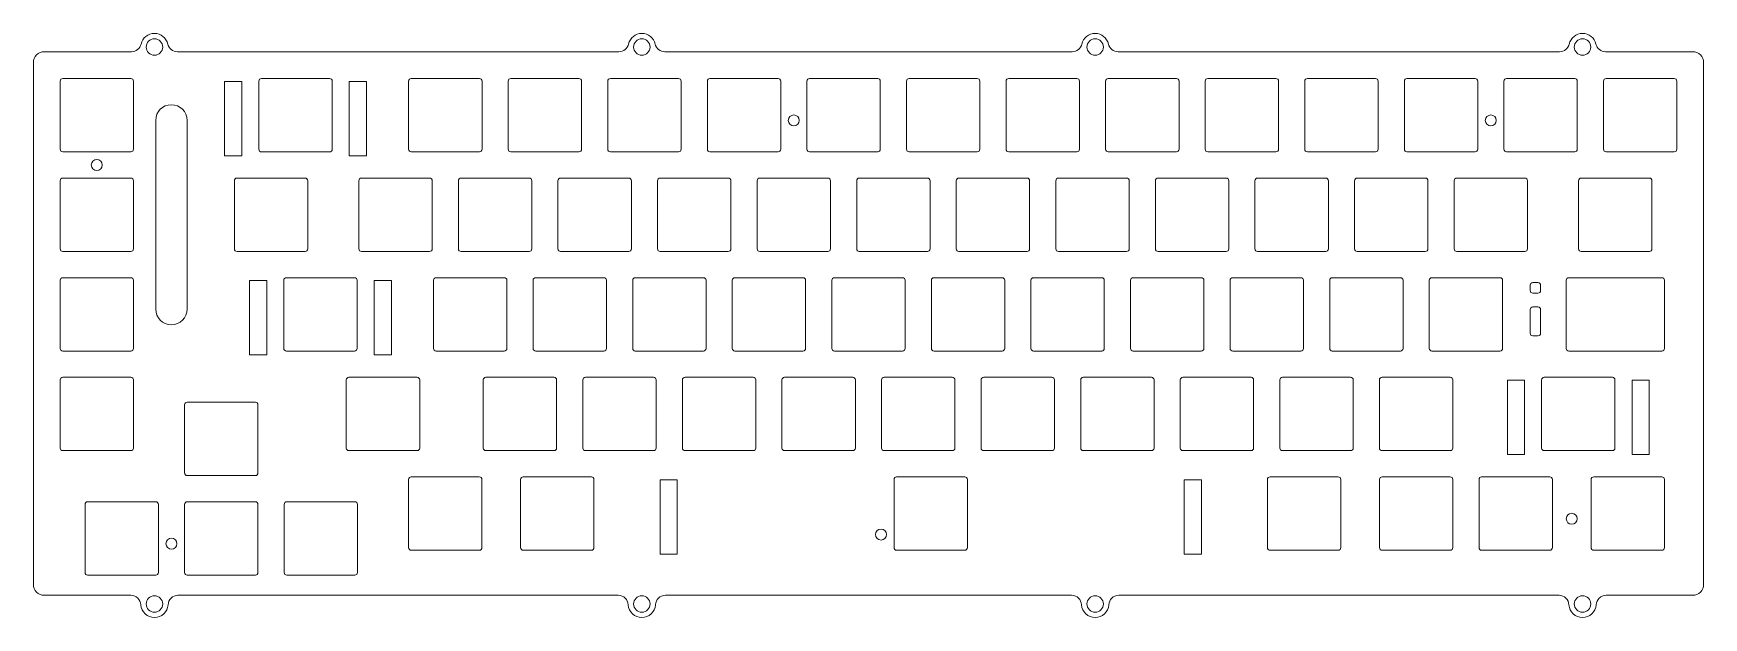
# Model space of a CAD drawing. Header units: inches. Extents: x 0 to 319, y 0 to 111.
import ezdxf

# ---------------------------------------------------------------- set-up
doc = ezdxf.new("R2010")
doc.units = ezdxf.units.IN
doc.header["$MEASUREMENT"] = 0
doc.layers.get('0').update_dxf_attribs({"lineweight": 18})

msp = doc.modelspace()

# ---------------------------------------------------------------- linework, layer by layer
for p, q in [((0, 6.35), (0, 105.85)), ((2.1, 107.95), (18.71, 107.95)), ((27.49, 107.95), (111.71, 107.95)), ((120.49, 107.95), (198.21, 107.95)), ((206.99, 107.95), (291.21, 107.95)), ((299.99, 107.95), (316.6, 107.95)), ((318.7, 105.85), (318.7, 6.35)), ((5.1, 89.35), (5.1, 102.35)), ((5.6, 102.85), (18.6, 102.85)), ((19.1, 102.35), (19.1, 89.35)), ((71.6, 89.35), (71.6, 102.35)), ((72.1, 102.85), (85.1, 102.85)), ((85.6, 102.35), (85.6, 89.35)), ((90.6, 89.35), (90.6, 102.35)), ((91.1, 102.85), (104.1, 102.85)), ((104.6, 102.35), (104.6, 89.35)), ((109.6, 89.35), (109.6, 102.35)), ((110.1, 102.85), (123.1, 102.85)), ((123.6, 102.35), (123.6, 89.35)), ((128.6, 89.35), (128.6, 102.35)), ((129.1, 102.85), (142.1, 102.85)), ((142.6, 102.35), (142.6, 89.35)), ((147.6, 89.35), (147.6, 102.35)), ((148.1, 102.85), (161.1, 102.85)), ((161.6, 102.35), (161.6, 89.35)), ((166.6, 89.35), (166.6, 102.35)), ((167.1, 102.85), (180.1, 102.85)), ((180.6, 102.35), (180.6, 89.35)), ((185.6, 89.35), (185.6, 102.35)), ((186.1, 102.85), (199.1, 102.85)), ((199.6, 102.35), (199.6, 89.35)), ((204.6, 89.35), (204.6, 102.35)), ((205.1, 102.85), (218.1, 102.85)), ((218.6, 102.35), (218.6, 89.35)), ((223.6, 89.35), (223.6, 102.35)), ((224.1, 102.85), (237.1, 102.85)), ((237.6, 102.35), (237.6, 89.35)), ((242.6, 89.35), (242.6, 102.35)), ((243.1, 102.85), (256.1, 102.85)), ((256.6, 102.35), (256.6, 89.35)), ((261.6, 89.35), (261.6, 102.35)), ((262.1, 102.85), (275.1, 102.85)), ((275.6, 102.35), (275.6, 89.35)), ((280.6, 89.35), (280.6, 102.35)), ((281.1, 102.85), (294.1, 102.85)), ((294.6, 102.35), (294.6, 89.35)), ((299.6, 89.35), (299.6, 102.35)), ((300.1, 102.85), (313.1, 102.85)), ((313.6, 102.35), (313.6, 89.35)), ((23.34, 58.85), (23.34, 94.85)), ((29.34, 94.85), (29.34, 58.85)), ((18.6, 88.85), (5.6, 88.85)), ((85.1, 88.85), (72.1, 88.85)), ((104.1, 88.85), (91.1, 88.85)), ((123.1, 88.85), (110.1, 88.85)), ((142.1, 88.85), (129.1, 88.85)), ((161.1, 88.85), (148.1, 88.85)), ((180.1, 88.85), (167.1, 88.85)), ((199.1, 88.85), (186.1, 88.85)), ((218.1, 88.85), (205.1, 88.85)), ((237.1, 88.85), (224.1, 88.85)), ((256.1, 88.85), (243.1, 88.85)), ((275.1, 88.85), (262.1, 88.85)), ((294.1, 88.85), (281.1, 88.85)), ((313.1, 88.85), (300.1, 88.85)), ((5.1, 70.35), (5.1, 83.35)), ((5.6, 83.85), (18.6, 83.85)), ((19.1, 83.35), (19.1, 70.35)), ((38.35, 70.35), (38.35, 83.35)), ((38.85, 83.85), (51.85, 83.85)), ((52.35, 83.35), (52.35, 70.35)), ((62.1, 70.35), (62.1, 83.35)), ((62.6, 83.85), (75.6, 83.85)), ((76.1, 83.35), (76.1, 70.35)), ((81.1, 70.35), (81.1, 83.35)), ((81.6, 83.85), (94.6, 83.85)), ((95.1, 83.35), (95.1, 70.35)), ((100.1, 70.35), (100.1, 83.35)), ((100.6, 83.85), (113.6, 83.85)), ((114.1, 83.35), (114.1, 70.35)), ((119.1, 70.35), (119.1, 83.35)), ((119.6, 83.85), (132.6, 83.85)), ((133.1, 83.35), (133.1, 70.35)), ((138.1, 70.35), (138.1, 83.35)), ((138.6, 83.85), (151.6, 83.85)), ((152.1, 83.35), (152.1, 70.35)), ((157.1, 70.35), (157.1, 83.35)), ((157.6, 83.85), (170.6, 83.85)), ((171.1, 83.35), (171.1, 70.35)), ((176.1, 70.35), (176.1, 83.35)), ((176.6, 83.85), (189.6, 83.85)), ((190.1, 83.35), (190.1, 70.35)), ((195.1, 70.35), (195.1, 83.35)), ((195.6, 83.85), (208.6, 83.85)), ((209.1, 83.35), (209.1, 70.35)), ((214.1, 70.35), (214.1, 83.35)), ((214.6, 83.85), (227.6, 83.85)), ((228.1, 83.35), (228.1, 70.35)), ((233.1, 70.35), (233.1, 83.35)), ((233.6, 83.85), (246.6, 83.85)), ((247.1, 83.35), (247.1, 70.35)), ((252.1, 70.35), (252.1, 83.35)), ((252.6, 83.85), (265.6, 83.85)), ((266.1, 83.35), (266.1, 70.35)), ((271.1, 70.35), (271.1, 83.35)), ((271.6, 83.85), (284.6, 83.85)), ((285.1, 83.35), (285.1, 70.35)), ((294.85, 70.35), (294.85, 83.35)), ((295.35, 83.85), (308.35, 83.85)), ((308.85, 83.35), (308.85, 70.35)), ((18.6, 69.85), (5.6, 69.85)), ((51.85, 69.85), (38.85, 69.85)), ((75.6, 69.85), (62.6, 69.85)), ((94.6, 69.85), (81.6, 69.85)), ((113.6, 69.85), (100.6, 69.85)), ((132.6, 69.85), (119.6, 69.85)), ((151.6, 69.85), (138.6, 69.85)), ((170.6, 69.85), (157.6, 69.85)), ((189.6, 69.85), (176.6, 69.85)), ((208.6, 69.85), (195.6, 69.85)), ((227.6, 69.85), (214.6, 69.85)), ((246.6, 69.85), (233.6, 69.85)), ((265.6, 69.85), (252.6, 69.85)), ((284.6, 69.85), (271.6, 69.85)), ((308.35, 69.85), (295.35, 69.85)), ((5.1, 51.35), (5.1, 64.35)), ((5.6, 64.85), (18.6, 64.85)), ((19.1, 64.35), (19.1, 51.35)), ((76.35, 51.35), (76.35, 64.35)), ((76.85, 64.85), (89.85, 64.85)), ((90.35, 64.35), (90.35, 51.35)), ((95.35, 51.35), (95.35, 64.35)), ((95.85, 64.85), (108.85, 64.85)), ((109.35, 64.35), (109.35, 51.35)), ((114.35, 51.35), (114.35, 64.35)), ((114.85, 64.85), (127.85, 64.85)), ((128.35, 64.35), (128.35, 51.35)), ((133.35, 51.35), (133.35, 64.35)), ((133.85, 64.85), (146.85, 64.85)), ((147.35, 64.35), (147.35, 51.35)), ((152.35, 51.35), (152.35, 64.35)), ((152.85, 64.85), (165.85, 64.85)), ((166.35, 64.35), (166.35, 51.35)), ((171.35, 51.35), (171.35, 64.35)), ((171.85, 64.85), (184.85, 64.85)), ((185.35, 64.35), (185.35, 51.35)), ((190.35, 51.35), (190.35, 64.35)), ((190.85, 64.85), (203.85, 64.85)), ((204.35, 64.35), (204.35, 51.35)), ((209.35, 51.35), (209.35, 64.35)), ((209.85, 64.85), (222.85, 64.85)), ((223.35, 64.35), (223.35, 51.35)), ((228.35, 51.35), (228.35, 64.35)), ((228.85, 64.85), (241.85, 64.85)), ((242.35, 64.35), (242.35, 51.35)), ((247.35, 51.35), (247.35, 64.35)), ((247.85, 64.85), (260.85, 64.85)), ((261.35, 64.35), (261.35, 51.35)), ((266.35, 51.35), (266.35, 64.35)), ((266.85, 64.85), (279.85, 64.85)), ((280.35, 64.35), (280.35, 51.35)), ((286.1, 63.9), (287.1, 63.9)), ((292.48, 51.35), (292.48, 64.35)), ((292.98, 64.85), (310.73, 64.85)), ((311.23, 64.35), (311.23, 51.35)), ((285.6, 62.4), (285.6, 63.4)), ((287.1, 61.9), (286.1, 61.9)), ((287.6, 63.4), (287.6, 62.4)), ((285.6, 54.26), (285.6, 58.76)), ((286.1, 59.26), (287.1, 59.26)), ((287.6, 58.76), (287.6, 54.26)), ((287.1, 53.76), (286.1, 53.76)), ((18.6, 50.85), (5.6, 50.85)), ((89.85, 50.85), (76.85, 50.85)), ((108.85, 50.85), (95.85, 50.85)), ((127.85, 50.85), (114.85, 50.85)), ((146.85, 50.85), (133.85, 50.85)), ((165.85, 50.85), (152.85, 50.85)), ((184.85, 50.85), (171.85, 50.85)), ((203.85, 50.85), (190.85, 50.85)), ((222.85, 50.85), (209.85, 50.85)), ((241.85, 50.85), (228.85, 50.85)), ((260.85, 50.85), (247.85, 50.85)), ((279.85, 50.85), (266.85, 50.85)), ((310.73, 50.85), (292.98, 50.85)), ((5.1, 32.35), (5.1, 45.35)), ((5.6, 45.85), (18.6, 45.85)), ((19.1, 45.35), (19.1, 32.35)), ((59.71, 32.35), (59.71, 45.35)), ((60.21, 45.85), (73.21, 45.85)), ((73.71, 45.35), (73.71, 32.35)), ((85.84, 32.35), (85.84, 45.35)), ((86.34, 45.85), (99.34, 45.85)), ((99.84, 45.35), (99.84, 32.35)), ((104.84, 32.35), (104.84, 45.35)), ((105.34, 45.85), (118.34, 45.85)), ((118.84, 45.35), (118.84, 32.35)), ((123.84, 32.35), (123.84, 45.35)), ((124.34, 45.85), (137.34, 45.85)), ((137.84, 45.35), (137.84, 32.35)), ((142.84, 32.35), (142.84, 45.35)), ((143.34, 45.85), (156.34, 45.85)), ((156.84, 45.35), (156.84, 32.35)), ((161.84, 32.35), (161.84, 45.35)), ((162.34, 45.85), (175.34, 45.85)), ((175.84, 45.35), (175.84, 32.35)), ((180.84, 32.35), (180.84, 45.35)), ((181.34, 45.85), (194.34, 45.85)), ((194.84, 45.35), (194.84, 32.35)), ((199.84, 32.35), (199.84, 45.35)), ((200.34, 45.85), (213.34, 45.85)), ((213.84, 45.35), (213.84, 32.35)), ((218.84, 32.35), (218.84, 45.35)), ((219.34, 45.85), (232.34, 45.85)), ((232.84, 45.35), (232.84, 32.35)), ((237.84, 32.35), (237.84, 45.35)), ((238.34, 45.85), (251.34, 45.85)), ((251.84, 45.35), (251.84, 32.35)), ((256.84, 32.35), (256.84, 45.35)), ((257.34, 45.85), (270.34, 45.85)), ((270.84, 45.35), (270.84, 32.35)), ((28.85, 27.6), (28.85, 40.6)), ((29.35, 41.1), (42.35, 41.1)), ((42.85, 40.6), (42.85, 27.6)), ((18.6, 31.85), (5.6, 31.85)), ((73.21, 31.85), (60.21, 31.85)), ((99.34, 31.85), (86.34, 31.85)), ((118.34, 31.85), (105.34, 31.85)), ((137.34, 31.85), (124.34, 31.85)), ((156.34, 31.85), (143.34, 31.85)), ((175.34, 31.85), (162.34, 31.85)), ((194.34, 31.85), (181.34, 31.85)), ((213.34, 31.85), (200.34, 31.85)), ((232.34, 31.85), (219.34, 31.85)), ((251.34, 31.85), (238.34, 31.85)), ((270.34, 31.85), (257.34, 31.85)), ((42.35, 27.1), (29.35, 27.1)), ((71.59, 13.35), (71.59, 26.35)), ((72.09, 26.85), (85.09, 26.85)), ((85.59, 26.35), (85.59, 13.35)), ((92.97, 13.35), (92.97, 26.35)), ((93.47, 26.85), (106.47, 26.85)), ((106.97, 26.35), (106.97, 13.35)), ((164.22, 13.35), (164.22, 26.35)), ((164.72, 26.85), (177.72, 26.85)), ((178.22, 26.35), (178.22, 13.35)), ((235.47, 13.35), (235.47, 26.35)), ((235.97, 26.85), (248.97, 26.85)), ((249.47, 26.35), (249.47, 13.35)), ((256.86, 13.35), (256.86, 26.35)), ((257.35, 26.85), (270.35, 26.85)), ((270.86, 26.35), (270.86, 13.35)), ((275.86, 13.35), (275.86, 26.35)), ((276.35, 26.85), (289.35, 26.85)), ((289.86, 26.35), (289.86, 13.35)), ((297.24, 13.35), (297.24, 26.35)), ((297.73, 26.85), (310.73, 26.85)), ((311.24, 26.35), (311.24, 13.35)), ((9.85, 8.6), (9.85, 21.6)), ((10.35, 22.1), (23.35, 22.1)), ((23.85, 21.6), (23.85, 8.6)), ((28.85, 8.6), (28.85, 21.6)), ((29.35, 22.1), (42.35, 22.1)), ((42.85, 21.6), (42.85, 8.6)), ((47.85, 8.6), (47.85, 21.6)), ((48.35, 22.1), (61.35, 22.1)), ((61.85, 21.6), (61.85, 8.6)), ((85.09, 12.85), (72.09, 12.85)), ((106.47, 12.85), (93.47, 12.85)), ((177.72, 12.85), (164.72, 12.85)), ((248.97, 12.85), (235.97, 12.85)), ((270.35, 12.85), (257.35, 12.85)), ((289.35, 12.85), (276.35, 12.85)), ((310.73, 12.85), (297.73, 12.85)), ((23.35, 8.1), (10.35, 8.1)), ((42.35, 8.1), (29.35, 8.1)), ((61.35, 8.1), (48.35, 8.1)), ((18.61, 4.25), (2.1, 4.25)), ((111.61, 4.25), (27.59, 4.25)), ((198.11, 4.25), (120.59, 4.25)), ((291.11, 4.25), (207.09, 4.25)), ((316.6, 4.25), (300.09, 4.25))]:
    msp.add_line(p, q)
for points in [[(36.48, 102.3), (39.78, 102.3), (39.78, 88.1), (36.48, 88.1)], [(60.28, 102.3), (63.57, 102.3), (63.57, 88.1), (60.28, 88.1)], [(41.23, 64.3), (44.53, 64.3), (44.53, 50.1), (41.23, 50.1)], [(65.03, 64.3), (68.32, 64.3), (68.32, 50.1), (65.03, 50.1)], [(281.25, 45.3), (284.54, 45.3), (284.54, 31.1), (281.25, 31.1)], [(305.04, 45.3), (308.34, 45.3), (308.34, 31.1), (305.04, 31.1)], [(119.58, 26.3), (122.87, 26.3), (122.87, 12.1), (119.58, 12.1)], [(219.57, 26.3), (222.87, 26.3), (222.87, 12.1), (219.57, 12.1)]]:
    msp.add_lwpolyline(points, close=True)
for points in [[(43.52, 102.85), (56.52, 102.85, -0.414214), (57.02, 102.35), (57.02, 89.35, -0.414214), (56.52, 88.85), (43.52, 88.85, -0.414214), (43.02, 89.35), (43.02, 102.35, -0.414214)], [(48.27, 64.85), (61.27, 64.85, -0.414214), (61.77, 64.35), (61.77, 51.35, -0.414214), (61.27, 50.85), (48.27, 50.85, -0.414214), (47.77, 51.35), (47.77, 64.35, -0.414214)], [(288.29, 45.85), (301.29, 45.85, -0.414214), (301.79, 45.35), (301.79, 32.35, -0.414214), (301.29, 31.85), (288.29, 31.85, -0.414214), (287.79, 32.35), (287.79, 45.35, -0.414214)]]:
    msp.add_lwpolyline(points, format="xyb", close=True)
for centre, radius in [((23.1, 108.85), 1.57), ((116.1, 108.85), 1.57), ((202.6, 108.85), 1.57), ((295.6, 108.85), 1.57), ((145.1, 94.85), 1.05), ((278.1, 94.85), 1.05), ((12.1, 86.35), 1.05), ((293.54, 18.85), 1.05), ((161.74, 15.85), 1.05), ((26.35, 14.1), 1.05), ((23.1, 2.6), 1.57), ((116.1, 2.6), 1.57), ((202.6, 2.6), 1.57), ((295.6, 2.6), 1.57)]:
    msp.add_circle(centre, radius)
for centre, radius, start, end in [((18.71, 109.85), 1.9, 270, 347.1604), ((23.1, 108.85), 2.6, 12.8396, 167.1604), ((27.49, 109.85), 1.9, 192.8396, 270), ((111.71, 109.85), 1.9, 270, 347.1604), ((116.1, 108.85), 2.6, 12.8396, 167.1604), ((120.49, 109.85), 1.9, 192.8396, 270), ((198.21, 109.85), 1.9, 270, 347.1604), ((202.6, 108.85), 2.6, 12.8396, 167.1604), ((206.99, 109.85), 1.9, 192.8396, 270), ((291.21, 109.85), 1.9, 270, 347.1604), ((295.6, 108.85), 2.6, 12.8396, 167.1604), ((299.99, 109.85), 1.9, 192.8396, 270), ((2.1, 105.85), 2.1, 90, 180), ((316.6, 105.85), 2.1, 0, 90), ((5.6, 102.35), 0.5, 90, 180), ((18.6, 102.35), 0.5, 360, 90), ((72.1, 102.35), 0.5, 90, 180), ((85.1, 102.35), 0.5, 360, 90), ((91.1, 102.35), 0.5, 90, 180), ((104.1, 102.35), 0.5, 0, 90), ((110.1, 102.35), 0.5, 90, 180), ((123.1, 102.35), 0.5, 0, 90), ((129.1, 102.35), 0.5, 90, 180), ((142.1, 102.35), 0.5, 0, 90), ((148.1, 102.35), 0.5, 90, 180), ((161.1, 102.35), 0.5, 0, 90), ((167.1, 102.35), 0.5, 90, 180), ((180.1, 102.35), 0.5, 0, 90), ((186.1, 102.35), 0.5, 90, 180), ((199.1, 102.35), 0.5, 0, 90), ((205.1, 102.35), 0.5, 90, 180), ((218.1, 102.35), 0.5, 0, 90), ((224.1, 102.35), 0.5, 90, 180), ((237.1, 102.35), 0.5, 0, 90), ((243.1, 102.35), 0.5, 90, 180), ((256.1, 102.35), 0.5, 0, 90), ((262.1, 102.35), 0.5, 90, 180), ((275.1, 102.35), 0.5, 0, 90), ((281.1, 102.35), 0.5, 90, 180), ((294.1, 102.35), 0.5, 0, 90), ((300.1, 102.35), 0.5, 90, 180), ((313.1, 102.35), 0.5, 0, 90), ((26.34, 94.85), 3, 0, 180), ((5.6, 89.35), 0.5, 180, 270), ((18.6, 89.35), 0.5, 270, 0), ((72.1, 89.35), 0.5, 180, 270), ((85.1, 89.35), 0.5, 270, 0), ((91.1, 89.35), 0.5, 180, 270), ((104.1, 89.35), 0.5, 270, 0), ((110.1, 89.35), 0.5, 180, 270), ((123.1, 89.35), 0.5, 270, 0), ((129.1, 89.35), 0.5, 180, 270), ((142.1, 89.35), 0.5, 270, 360), ((148.1, 89.35), 0.5, 180, 270), ((161.1, 89.35), 0.5, 270, 0), ((167.1, 89.35), 0.5, 180, 270), ((180.1, 89.35), 0.5, 270, 360), ((186.1, 89.35), 0.5, 180, 270), ((199.1, 89.35), 0.5, 270, 0), ((205.1, 89.35), 0.5, 180, 270), ((218.1, 89.35), 0.5, 270, 0), ((224.1, 89.35), 0.5, 180, 270), ((237.1, 89.35), 0.5, 270, 360), ((243.1, 89.35), 0.5, 180, 270), ((256.1, 89.35), 0.5, 270, 0), ((262.1, 89.35), 0.5, 180, 270), ((275.1, 89.35), 0.5, 270, 0), ((281.1, 89.35), 0.5, 180, 270), ((294.1, 89.35), 0.5, 270, 0), ((300.1, 89.35), 0.5, 180, 270), ((313.1, 89.35), 0.5, 270, 0), ((5.6, 83.35), 0.5, 90, 180), ((18.6, 83.35), 0.5, 0, 90), ((38.85, 83.35), 0.5, 90, 180), ((51.85, 83.35), 0.5, 0, 90), ((62.6, 83.35), 0.5, 90, 180), ((75.6, 83.35), 0.5, 0, 90), ((81.6, 83.35), 0.5, 90, 180), ((94.6, 83.35), 0.5, 0, 90), ((100.6, 83.35), 0.5, 90, 180), ((113.6, 83.35), 0.5, 0, 90), ((119.6, 83.35), 0.5, 90, 180), ((132.6, 83.35), 0.5, 360, 90), ((138.6, 83.35), 0.5, 90, 180), ((151.6, 83.35), 0.5, 0, 90), ((157.6, 83.35), 0.5, 90, 180), ((170.6, 83.35), 0.5, 0, 90), ((176.6, 83.35), 0.5, 90, 180), ((189.6, 83.35), 0.5, 0, 90), ((195.6, 83.35), 0.5, 90, 180), ((208.6, 83.35), 0.5, 0, 90), ((214.6, 83.35), 0.5, 90, 180), ((227.6, 83.35), 0.5, 0, 90), ((233.6, 83.35), 0.5, 90, 180), ((246.6, 83.35), 0.5, 0, 90), ((252.6, 83.35), 0.5, 90, 180), ((265.6, 83.35), 0.5, 0, 90), ((271.6, 83.35), 0.5, 90, 180), ((284.6, 83.35), 0.5, 0, 90), ((295.35, 83.35), 0.5, 90, 180), ((308.35, 83.35), 0.5, 360, 90), ((5.6, 70.35), 0.5, 180, 270), ((18.6, 70.35), 0.5, 270, 0), ((38.85, 70.35), 0.5, 180, 270), ((51.85, 70.35), 0.5, 270, 0), ((62.6, 70.35), 0.5, 180, 270), ((75.6, 70.35), 0.5, 270, 360), ((81.6, 70.35), 0.5, 180, 270), ((94.6, 70.35), 0.5, 270, 360), ((100.6, 70.35), 0.5, 180, 270), ((113.6, 70.35), 0.5, 270, 360), ((119.6, 70.35), 0.5, 180, 270), ((132.6, 70.35), 0.5, 270, 0), ((138.6, 70.35), 0.5, 180, 270), ((151.6, 70.35), 0.5, 270, 0), ((157.6, 70.35), 0.5, 180, 270), ((170.6, 70.35), 0.5, 270, 0), ((176.6, 70.35), 0.5, 180, 270), ((189.6, 70.35), 0.5, 270, 0), ((195.6, 70.35), 0.5, 180, 270), ((208.6, 70.35), 0.5, 270, 0), ((214.6, 70.35), 0.5, 180, 270), ((227.6, 70.35), 0.5, 270, 0), ((233.6, 70.35), 0.5, 180, 270), ((246.6, 70.35), 0.5, 270, 360), ((252.6, 70.35), 0.5, 180, 270), ((265.6, 70.35), 0.5, 270, 0), ((271.6, 70.35), 0.5, 180, 270), ((284.6, 70.35), 0.5, 270, 0), ((295.35, 70.35), 0.5, 180, 270), ((308.35, 70.35), 0.5, 270, 0), ((5.6, 64.35), 0.5, 90, 180), ((18.6, 64.35), 0.5, 0, 90), ((76.85, 64.35), 0.5, 90, 180), ((89.85, 64.35), 0.5, 0, 90), ((95.85, 64.35), 0.5, 90, 180), ((108.85, 64.35), 0.5, 0, 90), ((114.85, 64.35), 0.5, 90, 180), ((127.85, 64.35), 0.5, 0, 90), ((133.85, 64.35), 0.5, 90, 180), ((146.85, 64.35), 0.5, 0, 90), ((152.85, 64.35), 0.5, 90, 180), ((165.85, 64.35), 0.5, 0, 90), ((171.85, 64.35), 0.5, 90, 180), ((184.85, 64.35), 0.5, 0, 90), ((190.85, 64.35), 0.5, 90, 180), ((203.85, 64.35), 0.5, 360, 90), ((209.85, 64.35), 0.5, 90, 180), ((222.85, 64.35), 0.5, 0, 90), ((228.85, 64.35), 0.5, 90, 180), ((241.85, 64.35), 0.5, 0, 90), ((247.85, 64.35), 0.5, 90, 180), ((260.85, 64.35), 0.5, 0, 90), ((266.85, 64.35), 0.5, 90, 180), ((279.85, 64.35), 0.5, 0, 90), ((286.1, 63.4), 0.5, 90, 180), ((287.1, 63.4), 0.5, 0, 90), ((292.98, 64.35), 0.5, 90, 180), ((310.73, 64.35), 0.5, 0, 90), ((286.1, 62.4), 0.5, 180, 270), ((287.1, 62.4), 0.5, 270, 360), ((26.34, 58.85), 3, 180, 360), ((286.1, 58.76), 0.5, 90, 180), ((287.1, 58.76), 0.5, 0, 90), ((286.1, 54.26), 0.5, 180, 270), ((287.1, 54.26), 0.5, 270, 0), ((5.6, 51.35), 0.5, 180, 270), ((18.6, 51.35), 0.5, 270, 0), ((76.85, 51.35), 0.5, 180, 270), ((89.85, 51.35), 0.5, 270, 360), ((95.85, 51.35), 0.5, 180, 270), ((108.85, 51.35), 0.5, 270, 0), ((114.85, 51.35), 0.5, 180, 270), ((127.85, 51.35), 0.5, 270, 0), ((133.85, 51.35), 0.5, 180, 270), ((146.85, 51.35), 0.5, 270, 0), ((152.85, 51.35), 0.5, 180, 270), ((165.85, 51.35), 0.5, 270, 0), ((171.85, 51.35), 0.5, 180, 270), ((184.85, 51.35), 0.5, 270, 360), ((190.85, 51.35), 0.5, 180, 270), ((203.85, 51.35), 0.5, 270, 360), ((209.85, 51.35), 0.5, 180, 270), ((222.85, 51.35), 0.5, 270, 360), ((228.85, 51.35), 0.5, 180, 270), ((241.85, 51.35), 0.5, 270, 360), ((247.85, 51.35), 0.5, 180, 270), ((260.85, 51.35), 0.5, 270, 0), ((266.85, 51.35), 0.5, 180, 270), ((279.85, 51.35), 0.5, 270, 0), ((292.98, 51.35), 0.5, 180, 270), ((310.73, 51.35), 0.5, 270, 0), ((5.6, 45.35), 0.5, 90, 180), ((18.6, 45.35), 0.5, 0, 90), ((60.21, 45.35), 0.5, 90, 180), ((73.21, 45.35), 0.5, 0, 90), ((86.34, 45.35), 0.5, 90, 180), ((99.34, 45.35), 0.5, 0, 90), ((105.34, 45.35), 0.5, 90, 180), ((118.34, 45.35), 0.5, 0, 90), ((124.34, 45.35), 0.5, 90, 180), ((137.34, 45.35), 0.5, 0, 90), ((143.34, 45.35), 0.5, 90, 180), ((156.34, 45.35), 0.5, 0, 90), ((162.34, 45.35), 0.5, 90, 180), ((175.34, 45.35), 0.5, 0, 90), ((181.34, 45.35), 0.5, 90, 180), ((194.34, 45.35), 0.5, 0, 90), ((200.34, 45.35), 0.5, 90, 180), ((213.34, 45.35), 0.5, 0, 90), ((219.34, 45.35), 0.5, 90, 180), ((232.34, 45.35), 0.5, 0, 90), ((238.34, 45.35), 0.5, 90, 180), ((251.34, 45.35), 0.5, 0, 90), ((257.34, 45.35), 0.5, 90, 180), ((270.34, 45.35), 0.5, 0, 90), ((29.35, 40.6), 0.5, 90, 180), ((42.35, 40.6), 0.5, 0, 90), ((5.6, 32.35), 0.5, 180, 270), ((18.6, 32.35), 0.5, 270, 0), ((60.21, 32.35), 0.5, 180, 270), ((73.21, 32.35), 0.5, 270, 360), ((86.34, 32.35), 0.5, 180, 270), ((99.34, 32.35), 0.5, 270, 360), ((105.34, 32.35), 0.5, 180, 270), ((118.34, 32.35), 0.5, 270, 0), ((124.34, 32.35), 0.5, 180, 270), ((137.34, 32.35), 0.5, 270, 0), ((143.34, 32.35), 0.5, 180, 270), ((156.34, 32.35), 0.5, 270, 360), ((162.34, 32.35), 0.5, 180, 270), ((175.34, 32.35), 0.5, 270, 0), ((181.34, 32.35), 0.5, 180, 270), ((194.34, 32.35), 0.5, 270, 0), ((200.34, 32.35), 0.5, 180, 270), ((213.34, 32.35), 0.5, 270, 0), ((219.34, 32.35), 0.5, 180, 270), ((232.34, 32.35), 0.5, 270, 360), ((238.34, 32.35), 0.5, 180, 270), ((251.34, 32.35), 0.5, 270, 0), ((257.34, 32.35), 0.5, 180, 270), ((270.34, 32.35), 0.5, 270, 360), ((29.35, 27.6), 0.5, 180, 270), ((42.35, 27.6), 0.5, 270, 360), ((72.09, 26.35), 0.5, 90, 180), ((85.09, 26.35), 0.5, 0, 90), ((93.47, 26.35), 0.5, 90, 180), ((106.47, 26.35), 0.5, 0, 90), ((164.72, 26.35), 0.5, 90, 180), ((177.72, 26.35), 0.5, 0, 90), ((235.97, 26.35), 0.5, 90, 180), ((248.97, 26.35), 0.5, 360, 90), ((257.35, 26.35), 0.5, 90, 180), ((270.35, 26.35), 0.5, 0, 90), ((276.35, 26.35), 0.5, 90, 180), ((289.35, 26.35), 0.5, 0, 90), ((297.73, 26.35), 0.5, 90, 180), ((310.73, 26.35), 0.5, 0, 90), ((10.35, 21.6), 0.5, 90, 180), ((23.35, 21.6), 0.5, 360, 90), ((29.35, 21.6), 0.5, 90, 180), ((42.35, 21.6), 0.5, 0, 90), ((48.35, 21.6), 0.5, 90, 180), ((61.35, 21.6), 0.5, 0, 90), ((72.09, 13.35), 0.5, 180, 270), ((85.09, 13.35), 0.5, 270, 0), ((93.47, 13.35), 0.5, 180, 270), ((106.47, 13.35), 0.5, 270, 0), ((164.72, 13.35), 0.5, 180, 270), ((177.72, 13.35), 0.5, 270, 0), ((235.97, 13.35), 0.5, 180, 270), ((248.97, 13.35), 0.5, 270, 0), ((257.35, 13.35), 0.5, 180, 270), ((270.35, 13.35), 0.5, 270, 0), ((276.35, 13.35), 0.5, 180, 270), ((289.35, 13.35), 0.5, 270, 0), ((297.73, 13.35), 0.5, 180, 270), ((310.73, 13.35), 0.5, 270, 0), ((10.35, 8.6), 0.5, 180, 270), ((23.35, 8.6), 0.5, 270, 0), ((29.35, 8.6), 0.5, 180, 270), ((42.35, 8.6), 0.5, 270, 0), ((48.35, 8.6), 0.5, 180, 270), ((61.35, 8.6), 0.5, 270, 0), ((2.1, 6.35), 2.1, 180, 270), ((18.61, 2.35), 1.9, 3.1847, 90), ((27.59, 2.35), 1.9, 90, 176.8153), ((111.61, 2.35), 1.9, 3.1847, 90), ((120.59, 2.35), 1.9, 90, 176.8153), ((198.11, 2.35), 1.9, 3.1847, 90), ((207.09, 2.35), 1.9, 90, 176.8153), ((291.11, 2.35), 1.9, 3.1847, 90), ((300.09, 2.35), 1.9, 90, 176.8153), ((316.6, 6.35), 2.1, 270, 360), ((23.1, 2.6), 2.6, 183.1847, 356.8153), ((116.1, 2.6), 2.6, 183.1847, 356.8153), ((202.6, 2.6), 2.6, 183.1847, 356.8153), ((295.6, 2.6), 2.6, 183.1847, 356.8153)]:
    msp.add_arc(centre, radius, start, end)

doc.saveas('drawing.dxf')
